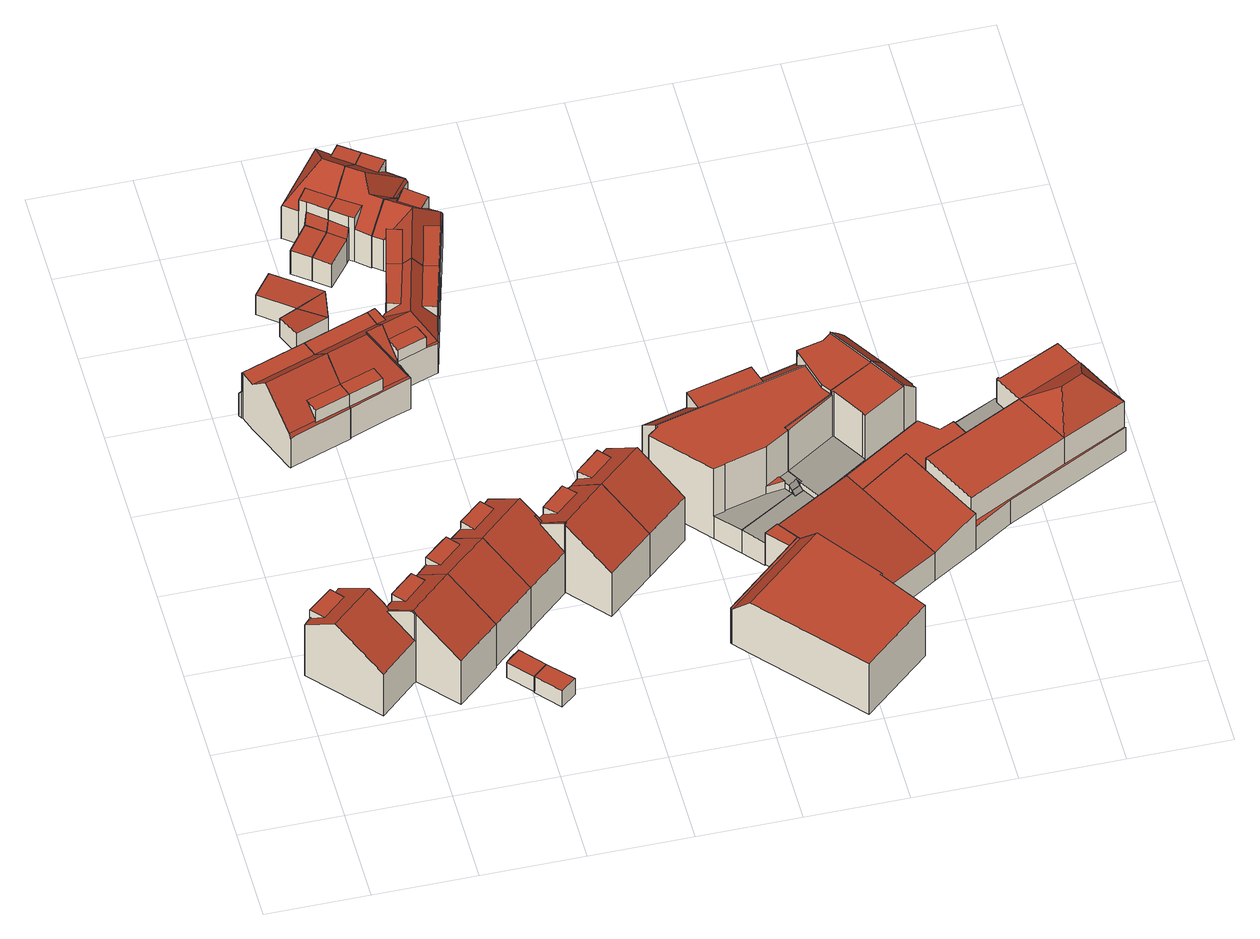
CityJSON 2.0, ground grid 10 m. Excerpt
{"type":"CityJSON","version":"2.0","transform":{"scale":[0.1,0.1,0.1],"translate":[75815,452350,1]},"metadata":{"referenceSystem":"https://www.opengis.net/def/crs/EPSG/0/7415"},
"CityObjects":{
"building1":{"type":"Building","attributes":{"Volume":346.5,"Dakoppervlakte":53.96,"Muuroppervlakte":210.13,"Vloeroppervlakte":46.07,"hoogte_Z_max_in_m_NAP":10.73,"GEB_DOEL":"woonfunctie","dateOfConstruction":"1982-01-01","measuredHeight":9.3},"geometry":[{"type":"Solid","lod":"2","boundaries":[[[[0,1,2,3,4,5,6,7,8,9,10,11,12,13]],[[14,15,16,17]],[[18,17,16,19]],[[20,21,22,23,24]],[[25,26,27,22,21,28,29,30,31]],[[30,32,33,15,14,34,31]],[[17,35,14]],[[36,18,19,33]],[[36,35,17,18]],[[10,9,36,33,32,11]],[[32,30,29,13,12,11]],[[27,26,25,4,3,2,1,0,13,29,28,37]],[[6,5,4,25,31,34,38,7]],[[19,16,15,33]],[[28,21,20]],[[22,27,23]],[[7,38,34,14,35,36,9,8]],[[28,20,24,23,27,37]]]],"semantics":{"surfaces":[{"type":"GroundSurface"},{"type":"RoofSurface"},{"type":"WallSurface"}],"values":[[0,1,1,1,1,1,2,2,2,2,2,2,2,2,2,2,2,2]]}}]},
"building2":{"type":"Building","attributes":{"Volume":369.84,"Dakoppervlakte":55.45,"Muuroppervlakte":208.21,"Vloeroppervlakte":47.31,"hoogte_Z_max_in_m_NAP":10.73,"GEB_DOEL":"woonfunctie","dateOfConstruction":"1982-01-01","measuredHeight":9.24},"geometry":[{"type":"Solid","lod":"2","boundaries":[[[[39,40,41,42,43,44,45,46,47]],[[48,49,50,51]],[[52,38,17,53,54,55,48,51]],[[56,57,53,17,18]],[[39,47,56,18]],[[47,46,57,56]],[[53,57,46,45,44,54]],[[40,17,38,41]],[[52,50,49,55]],[[54,44,43,42,41,38,52,55]],[[52,51,50]],[[48,55,49]],[[40,39,18,17]]]],"semantics":{"surfaces":[{"type":"GroundSurface"},{"type":"RoofSurface"},{"type":"WallSurface"}],"values":[[0,1,1,1,2,2,2,2,2,2,2,2,2]]}}]},
"building3":{"type":"Building","attributes":{"Volume":318.39,"Dakoppervlakte":66.04,"Muuroppervlakte":166.98,"Vloeroppervlakte":68.24,"hoogte_Z_max_in_m_NAP":9.68,"GEB_DOEL":"woonfunctie","dateOfConstruction":"1925-01-01","measuredHeight":7.85},"geometry":[{"type":"Solid","lod":"2","boundaries":[[[[58,59,60,61,62,63,64,65,66,67,68,69,70,71,72,73,74,75,76,77]],[[78,79,80,81,82,83,84]],[[83,85,86,84]],[[87,88,89,90]],[[91,90,89,92,93,94]],[[95,93,92,96]],[[97,98,95,96,99]],[[91,94,100,101,102,103,104]],[[89,64,63,62,61,78,99,96,92]],[[74,73,98,97,86]],[[95,98,73,72,71,70,69,100,94,93]],[[100,69,68,67,102,101]],[[103,102,67,66]],[[76,83,82,77]],[[86,85,75,74]],[[61,60,79,78]],[[80,79,60,59]],[[58,81,80,59]],[[81,58,77,82]],[[99,78,84,86,97]],[[104,87,90,91]],[[87,104,103,88]],[[89,88,103,66,65,64]],[[83,76,75,85]]]],"semantics":{"surfaces":[{"type":"GroundSurface"},{"type":"RoofSurface"},{"type":"WallSurface"}],"values":[[0,1,1,1,1,1,1,1,2,2,2,2,2,2,2,2,2,2,2,2,2,2,2,2]]}}]},
"building4":{"type":"Building","attributes":{"Volume":356.56,"Dakoppervlakte":55.03,"Muuroppervlakte":202.71,"Vloeroppervlakte":46.97,"hoogte_Z_max_in_m_NAP":10.73,"GEB_DOEL":"woonfunctie","dateOfConstruction":"1982-01-01","measuredHeight":9.01},"geometry":[{"type":"MultiSurface","lod":"2","boundaries":[[[105,106,107,108,109,110,111,112,113]],[[114,115,116,117,118]],[[119,54,53,120,121,122,114,118]],[[53,57,123,120]],[[123,57,113,112]],[[120,123,112,111,110,121]],[[121,110,109,106,54,119,124,122]],[[105,53,54,106]],[[117,119,118]],[[114,122,115]],[[124,119,117,116,115,122]],[[113,57,53,105]]],"semantics":{"surfaces":[{"type":"GroundSurface"},{"type":"RoofSurface"},{"type":"WallSurface"}],"values":[0,1,1,1,2,2,2,2,2,2,2,2]}}]},
"building5":{"type":"Building","attributes":{"Volume":11.53,"Dakoppervlakte":5.83,"Muuroppervlakte":19.7,"Vloeroppervlakte":5.83,"hoogte_Z_max_in_m_NAP":3.8,"GEB_DOEL":"onbekend","dateOfConstruction":"1982-01-01","measuredHeight":1.98},"geometry":[{"type":"MultiSurface","lod":"2","boundaries":[[[125,126,127,128,129]],[[130,131,132,133,134]],[[133,128,127,126,130]],[[126,125,131,130]],[[129,132,131,125]],[[128,133,132,129]]],"semantics":{"surfaces":[{"type":"GroundSurface"},{"type":"RoofSurface"},{"type":"WallSurface"}],"values":[0,1,2,2,2,2]}}]},
"building6":{"type":"Building","attributes":{"Volume":12.07,"Dakoppervlakte":5.83,"Muuroppervlakte":20.62,"Vloeroppervlakte":5.83,"hoogte_Z_max_in_m_NAP":3.8,"GEB_DOEL":"onbekend","dateOfConstruction":"1982-01-01","measuredHeight":2.07},"geometry":[{"type":"Solid","lod":"2","boundaries":[[[[135,136,137,138]],[[132,131,139,140]],[[135,138,139,131]],[[138,137,140,139]],[[132,140,137,136]],[[135,131,132,136]]]],"semantics":{"surfaces":[{"type":"GroundSurface"},{"type":"RoofSurface"},{"type":"WallSurface"}],"values":[[0,1,2,2,2,2]]}}]},
"building7":{"type":"Building","attributes":{"Volume":18.79,"Dakoppervlakte":7.2,"Muuroppervlakte":29.23,"Vloeroppervlakte":7.16,"hoogte_Z_max_in_m_NAP":4.82,"GEB_DOEL":"onbekend","dateOfConstruction":"1925-01-01","measuredHeight":2.75},"geometry":[{"type":"Solid","lod":"2","boundaries":[[[[141,142,143,144]],[[145,146,147,148]],[[144,145,148,141]],[[146,145,144,143]],[[147,146,143,142]],[[141,148,147,142]]]],"semantics":{"surfaces":[{"type":"GroundSurface"},{"type":"RoofSurface"},{"type":"WallSurface"}],"values":[[0,1,2,2,2,2]]}}]},
"building8":{"type":"Building","attributes":{"Volume":381.53,"Dakoppervlakte":59,"Muuroppervlakte":219.14,"Vloeroppervlakte":50.3,"hoogte_Z_max_in_m_NAP":10.95,"GEB_DOEL":"woonfunctie","dateOfConstruction":"1982-01-01","measuredHeight":9.18},"geometry":[{"type":"Solid","lod":"2","boundaries":[[[[149,150,151,152,153,154,155,156,157,158,159,160,161,162]],[[163,164,165,166]],[[167,163,166,168,169]],[[170,171,172,173]],[[172,171,174,121,120,175,176,177]],[[178,175,120,123,179,165,164,180]],[[152,151,176,175]],[[121,162,161,160,123,120]],[[160,159,179,123]],[[180,164,181,182,157,156,155,183]],[[157,182,167,169,168,179,159,158]],[[163,167,182,181]],[[155,154,184,178,180,183]],[[175,178,184,154,153,152]],[[168,166,165,179]],[[173,177,185,174,170]],[[177,176,151,150,149,162,121,174,185]],[[174,171,170]],[[172,177,173]],[[181,164,163]]]],"semantics":{"surfaces":[{"type":"GroundSurface"},{"type":"RoofSurface"},{"type":"WallSurface"}],"values":[[0,1,1,1,1,1,2,2,2,2,2,2,2,2,2,2,2,2,2,2]]}}]},
"building9":{"type":"Building","attributes":{"Volume":304.16,"Dakoppervlakte":66.1,"Muuroppervlakte":157.61,"Vloeroppervlakte":50.08,"hoogte_Z_max_in_m_NAP":9.68,"GEB_DOEL":"woonfunctie","dateOfConstruction":"1925-01-01","measuredHeight":7.76},"geometry":[{"type":"Solid","lod":"2","boundaries":[[[[186,187,188,189,190,191,192,193,194,195,196,197,198,199,200,201,202,203]],[[204,205,79,78,206]],[[89,88,207,208]],[[209,210,92,89,208,211,212]],[[213,214,99,96]],[[215,216,217,212,218,219]],[[212,211,220,103,102,221,218]],[[216,222,210,209,212,217]],[[215,223,224,216]],[[92,210,222,225,213,96]],[[225,222,216,224,226]],[[188,187,225,226]],[[186,213,225,187]],[[186,203,206,214,213]],[[218,221,102,195,194,193]],[[206,203,204]],[[203,202,205,204]],[[79,205,202,201]],[[206,78,99,214]],[[219,218,193,192]],[[224,223,215,219,192,191,190,189,188,226]],[[88,89,227,103]],[[99,78,200,199,198,197,196,195,102,103,227,89,92,96]],[[207,88,103,220]],[[208,207,220,211]],[[200,78,79,201]]]],"semantics":{"surfaces":[{"type":"GroundSurface"},{"type":"RoofSurface"},{"type":"WallSurface"}],"values":[[0,1,1,1,1,1,1,1,1,1,1,2,2,2,2,2,2,2,2,2,2,2,2,2,2,2]]}}]},
"building10":{"type":"Building","attributes":{"Volume":35.15,"Dakoppervlakte":12.79,"Muuroppervlakte":42.32,"Vloeroppervlakte":12.72,"hoogte_Z_max_in_m_NAP":4.82,"GEB_DOEL":"onbekend","dateOfConstruction":"1925-01-01","measuredHeight":2.89},"geometry":[{"type":"Solid","lod":"2","boundaries":[[[[228,229,230,231]],[[148,232,233,234]],[[228,231,232,148]],[[231,230,233,232]],[[230,229,234,233]],[[229,228,148,234]]]],"semantics":{"surfaces":[{"type":"GroundSurface"},{"type":"RoofSurface"},{"type":"WallSurface"}],"values":[[0,1,2,2,2,2]]}}]},
"building11":{"type":"Building","attributes":{"Volume":11.41,"Dakoppervlakte":4.28,"Muuroppervlakte":25.22,"Vloeroppervlakte":4.26,"hoogte_Z_max_in_m_NAP":4.82,"GEB_DOEL":"onbekend","dateOfConstruction":"1925-01-01","measuredHeight":2.78},"geometry":[{"type":"Solid","lod":"2","boundaries":[[[[235,236,237]],[[232,148,147]],[[236,148,232,237]],[[235,147,148,236]],[[235,237,232,147]]]],"semantics":{"surfaces":[{"type":"GroundSurface"},{"type":"RoofSurface"},{"type":"WallSurface"}],"values":[[0,1,2,2,2]]}}]},
"building12":{"type":"Building","attributes":{"Volume":268.9,"Dakoppervlakte":58.77,"Muuroppervlakte":161.96,"Vloeroppervlakte":47.43,"hoogte_Z_max_in_m_NAP":8.62,"GEB_DOEL":"woonfunctie","dateOfConstruction":"1925-01-01","measuredHeight":6.56},"geometry":[{"type":"Solid","lod":"2","boundaries":[[[[238,239,240,241,242,243,244,245,246,247,248,249,250,251,252,253,254]],[[255,256,214,213]],[[257,258,259,204,206,260]],[[261,226,262,263]],[[264,265,266,267,268]],[[269,270,271,272]],[[273,274,271,270,275,276]],[[275,267,266,277,278,279,276]],[[273,276,225,226,261,280]],[[280,281,282,283,273]],[[225,276,279,284,255,213]],[[273,283,285,286,274]],[[250,249,285,283]],[[226,225,213,238,254,253]],[[283,282,250]],[[213,214,206,239,238]],[[240,239,204,259,258,241]],[[206,204,239]],[[214,256,284,260,206]],[[258,257,279,278]],[[260,284,279,257]],[[255,284,256]],[[262,226,253,252,223]],[[250,282,281,223,252,251]],[[280,261,263,281]],[[267,287,268]],[[268,287,244,243,288,264]],[[265,264,288,277]],[[286,285,249,248,247,246,245,244,287,267,275,270]],[[278,277,288,243,242,241,258]],[[265,277,266]],[[286,270,269]],[[272,271,274]],[[286,269,272,274]],[[263,262,223,281]]]],"semantics":{"surfaces":[{"type":"GroundSurface"},{"type":"RoofSurface"},{"type":"WallSurface"}],"values":[[0,1,1,1,1,1,1,1,1,1,1,1,2,2,2,2,2,2,2,2,2,2,2,2,2,2,2,2,2,2,2,2,2,2,2]]}}]},
"building13":{"type":"Building","attributes":{"Volume":380.52,"Dakoppervlakte":58.62,"Muuroppervlakte":210.09,"Vloeroppervlakte":49.96,"hoogte_Z_max_in_m_NAP":10.95,"GEB_DOEL":"woonfunctie","dateOfConstruction":"1982-01-01","measuredHeight":9.03},"geometry":[{"type":"Solid","lod":"2","boundaries":[[[[289,290,291,292,293,294,295,296,297,298,299,300]],[[164,301,178,180]],[[302,303,304,305]],[[302,305,306,184,301,164,163,307,308,309,310]],[[311,307,163,167,169,312]],[[180,178,184,183]],[[183,164,180]],[[312,169,292,291]],[[292,169,167,293]],[[183,295,294,293,167,163,164]],[[306,313,310,309,308,300,299,298,297,296,295,183,184]],[[311,290,289,300,308,307]],[[301,184,178]],[[306,305,304]],[[302,310,303]],[[306,304,303,310,313]],[[311,312,291,290]]]],"semantics":{"surfaces":[{"type":"GroundSurface"},{"type":"RoofSurface"},{"type":"WallSurface"}],"values":[[0,1,1,1,1,2,2,2,2,2,2,2,2,2,2,2,2]]}}]},
"building14":{"type":"Building","attributes":{"Volume":235.17,"Dakoppervlakte":60.96,"Muuroppervlakte":150.92,"Vloeroppervlakte":43.41,"hoogte_Z_max_in_m_NAP":9.87,"GEB_DOEL":"woonfunctie","dateOfConstruction":"1925-01-01","measuredHeight":7.9},"geometry":[{"type":"Solid","lod":"2","boundaries":[[[[314,315,316,317,318,319,320,321,322,323,324,325,326,327,328,329,330,331]],[[332,333,334,335]],[[336,337,332,335,338,339]],[[340,341,339,338,342]],[[339,341,343,344,345]],[[336,345,346,347,348,337]],[[336,339,345]],[[349,350,351,352]],[[348,347,353,354,355]],[[356,357,352,358]],[[344,343,341,331,330,329]],[[346,345,344,329,328,327]],[[348,320,319,318,332,337]],[[314,331,341,340]],[[342,334,333,359]],[[359,316,315,314,340,342]],[[334,342,338,335]],[[333,332,318,317,316,359]],[[351,323,322,352]],[[349,325,324,350]],[[353,346,327,326,356,354]],[[321,320,348,355,358]],[[349,357,356,326,325]],[[322,321,358,352]],[[355,354,356,358]],[[349,352,357]],[[347,346,353]],[[350,324,323,351]]]],"semantics":{"surfaces":[{"type":"GroundSurface"},{"type":"RoofSurface"},{"type":"WallSurface"}],"values":[[0,1,1,1,1,1,1,1,1,1,2,2,2,2,2,2,2,2,2,2,2,2,2,2,2,2,2,2]]}}]},
"building15":{"type":"Building","attributes":{"Volume":224.63,"Dakoppervlakte":56.53,"Muuroppervlakte":152.32,"Vloeroppervlakte":41.63,"hoogte_Z_max_in_m_NAP":9.84,"GEB_DOEL":"woonfunctie","dateOfConstruction":"1925-01-01","measuredHeight":7.81},"geometry":[{"type":"Solid","lod":"2","boundaries":[[[[360,361,362,363,364,365,366,367,368,369,323,322,321,320,319,318,317,316,370,371]],[[333,332,372,373]],[[337,374,375,376,372,332]],[[376,375,377,378]],[[379,374,337,348,380,381,382,383]],[[384,379,383,385]],[[386,384,385]],[[384,386,387,388,377,375]],[[374,379,384,375]],[[389,390,352,351]],[[380,348,355,391,392]],[[393,358,352,390]],[[362,361,387,386]],[[387,361,360,388]],[[319,320,348,337,332,318]],[[381,366,365,382]],[[364,363,362,386,385,383,382,365]],[[359,333,373,378]],[[388,360,371,370,316,359,378,377]],[[376,378,373,372]],[[359,316,317,318,332,333]],[[369,368,390,389]],[[351,352,322,323]],[[348,320,321,358,355]],[[366,381,392,391,393,367]],[[368,367,393,390]],[[358,321,322,352]],[[393,391,355,358]],[[381,380,392]],[[369,389,351,323]]]],"semantics":{"surfaces":[{"type":"GroundSurface"},{"type":"RoofSurface"},{"type":"WallSurface"}],"values":[[0,1,1,1,1,1,1,1,1,1,1,1,2,2,2,2,2,2,2,2,2,2,2,2,2,2,2,2,2,2]]}}]},
"building16":{"type":"Building","attributes":{"Volume":257.36,"Dakoppervlakte":58.6,"Muuroppervlakte":150.28,"Vloeroppervlakte":45.97,"hoogte_Z_max_in_m_NAP":8.62,"GEB_DOEL":"woonfunctie","dateOfConstruction":"1925-01-01","measuredHeight":6.55},"geometry":[{"type":"Solid","lod":"2","boundaries":[[[[394,395,396,397,398,249,248,247,246,245,244,399,400,401,402,403,404,405]],[[406,387,386]],[[407,408,409,410]],[[411,268,267,412]],[[413,414,270,269]],[[415,275,270,414,416,417]],[[418,419,412,267,275,415]],[[420,406,386,385,421]],[[383,382,418,415]],[[422,417,423,424]],[[415,417,422,409,408,421,385,383]],[[286,285,425,423,417,416]],[[418,400,399,419]],[[285,249,398,425]],[[423,425,398,397,396,395,394,406,420,424]],[[382,383,385,386,404,403,402,401]],[[382,401,400,418]],[[405,404,386,387]],[[406,394,405,387]],[[407,410,424,420]],[[407,420,421,408]],[[411,419,287,268]],[[268,287,267]],[[287,419,399,244]],[[412,419,411]],[[269,270,286]],[[287,244,245,246,247,248,249,285,286,270,275,267]],[[416,414,413]],[[413,269,286,416]],[[422,424,410,409]]]],"semantics":{"surfaces":[{"type":"GroundSurface"},{"type":"RoofSurface"},{"type":"WallSurface"}],"values":[[0,1,1,1,1,1,1,1,1,1,1,1,2,2,2,2,2,2,2,2,2,2,2,2,2,2,2,2,2,2]]}}]},
"building17":{"type":"Building","attributes":{"Volume":366.2,"Dakoppervlakte":56.21,"Muuroppervlakte":205.09,"Vloeroppervlakte":47.95,"hoogte_Z_max_in_m_NAP":10.95,"GEB_DOEL":"woonfunctie","dateOfConstruction":"1982-01-01","measuredHeight":9.05},"geometry":[{"type":"Solid","lod":"2","boundaries":[[[[290,289,300,426,427,428,429,430,431]],[[307,311,432,433]],[[434,435,436,437]],[[437,438,308,307,433,439,440,441,434]],[[289,290,311,307]],[[431,432,311,290]],[[438,436,435,441]],[[441,440,428,427,426,300,308,438]],[[308,300,289,307]],[[436,438,437]],[[435,434,441]],[[432,431,430,433]],[[433,430,429,428,440,439]]]],"semantics":{"surfaces":[{"type":"GroundSurface"},{"type":"RoofSurface"},{"type":"WallSurface"}],"values":[[0,1,1,1,2,2,2,2,2,2,2,2,2]]}}]},
"building18":{"type":"Building","attributes":{"Volume":983.61,"Dakoppervlakte":160.14,"Muuroppervlakte":310.12,"Vloeroppervlakte":150.74,"hoogte_Z_max_in_m_NAP":8.43,"GEB_DOEL":"winkelfunctie","dateOfConstruction":"1900-01-01","measuredHeight":6.72},"geometry":[{"type":"Solid","lod":"2","boundaries":[[[[442,443,444,445,446,447,448,449,450,451,452]],[[453,454,455,456,457,458]],[[459,460,461,462,463]],[[460,455,454,461]],[[450,449,461,454]],[[460,445,444,443,456,455]],[[442,457,456,443]],[[457,442,452,458]],[[458,452,451,453]],[[453,451,450,454]],[[459,446,445,460]],[[459,463,462,448,447,446]],[[462,461,449,448]]]],"semantics":{"surfaces":[{"type":"GroundSurface"},{"type":"RoofSurface"},{"type":"WallSurface"}],"values":[[0,1,1,1,2,2,2,2,2,2,2,2,2]]}}]},
"building19":{"type":"Building","attributes":{"Volume":1560.84,"Dakoppervlakte":183.57,"Muuroppervlakte":545.33,"Vloeroppervlakte":187.81,"hoogte_Z_max_in_m_NAP":11.87,"GEB_DOEL":"winkelfunctie","dateOfConstruction":"1982-01-01","measuredHeight":9.89},"geometry":[{"type":"MultiSurface","lod":"2","boundaries":[[[464,465,466,467,468,469,470,471,472,473,474,475,476,477,478,479,480,481,482,483,484,485,486]],[[487,488,489,490,491,492,493,494]],[[495,496,497,498,499,500,501]],[[497,496,502,503]],[[504,505,506,507,508]],[[509,510,511,512,513,514,515,516,517,518,519,520]],[[521,522,523]],[[524,525,526,527,528,529,530]],[[531,532,533,534]],[[532,535,536,537,538,539,540,541,542,533]],[[543,544,545,546,547,548]],[[549,550,551,552,553]],[[554,555,556,557]],[[558,559,560,561]],[[518,529,464,486,494,519]],[[512,511,500,481,480]],[[480,479,513,512]],[[486,485,487,494]],[[485,484,488,487]],[[483,482,499,498,503]],[[482,481,500,499]],[[503,502,488,484,483]],[[497,503,498]],[[523,495,501,521]],[[495,490,489,496]],[[496,489,488,502]],[[490,495,523,522,491]],[[494,493,520,519]],[[520,493,492,509]],[[492,491,522,510,509]],[[522,521,501,500,511,510]],[[467,466,527,526]],[[466,465,464,529,527]],[[516,537,536,525,524]],[[531,534,542,535]],[[542,541,557,471,470,469,468,525,536,535]],[[531,535,532]],[[534,533,542]],[[546,545,513,479,478]],[[477,561,549,553,546,478]],[[473,504,551,550,560,474]],[[556,505,504,473,472]],[[557,556,472,471]],[[505,556,555,506]],[[547,552,551,504,508]],[[477,476,558,561]],[[475,559,558,476]],[[560,559,475,474]],[[549,561,560,550]],[[508,507,548,547]],[[552,547,546,553]],[[557,541,540,554]],[[540,539,543,548,507,506,555,554]],[[516,524,530,517]],[[517,530,529,518]],[[538,537,516,515]],[[544,514,513,545]],[[515,514,544,543,539,538]],[[467,526,525,468]]],"semantics":{"surfaces":[{"type":"GroundSurface"},{"type":"OuterFloorSurface"},{"type":"RoofSurface"},{"type":"WallSurface"}],"values":[0,1,1,1,1,2,2,2,2,2,2,2,2,2,3,3,3,3,3,3,3,3,3,3,3,3,3,3,3,3,3,3,3,3,3,3,3,3,3,3,3,3,3,3,3,3,3,3,3,3,3,3,3,3,3,3,3,3,3]}}]},
"building20":{"type":"Building","attributes":{"Volume":437.84,"Dakoppervlakte":34.02,"Muuroppervlakte":359.14,"Vloeroppervlakte":74.13,"hoogte_Z_max_in_m_NAP":11.87,"GEB_DOEL":"winkelfunctie,woonfunctie","dateOfConstruction":"1982-01-01","measuredHeight":9.85},"geometry":[{"type":"Solid","lod":"2","boundaries":[[[[485,484,483,482,481,480,479,478,477,476,562,563,564,565,566,567,568,569]],[[500,499,498,570,571,572,573,574]],[[488,487,575,576,577,578]],[[503,502,578,579,580]],[[581,582,583,546,545,584,585]],[[511,586,513,512]],[[553,587,588,589,590,549]],[[591,558,561,592]],[[571,570,576,568,567]],[[499,500,481,482]],[[498,499,482,483,503]],[[484,485,487,488]],[[485,569,575,487]],[[576,575,569,568]],[[484,488,502,503,483]],[[577,580,579,578]],[[488,578,502]],[[567,566,583,582,571]],[[546,478,479,513,545]],[[513,479,480,512]],[[480,481,500,511,512]],[[545,513,586,584]],[[553,549,561,477,478,546]],[[587,583,566,565,588]],[[588,565,564,589]],[[564,563,592,590,589]],[[562,591,592,563]],[[591,562,476,558]],[[558,476,477,561]],[[561,549,590,592]],[[553,546,583,587]],[[574,573,585,584,586]],[[585,573,572,581]],[[581,572,571,582]],[[574,586,511,500]],[[503,580,577,576,570,498]]]],"semantics":{"surfaces":[{"type":"GroundSurface"},{"type":"OuterFloorSurface"},{"type":"RoofSurface"},{"type":"WallSurface"}],"values":[[0,1,1,1,2,2,2,2,3,3,3,3,3,3,3,3,3,3,3,3,3,3,3,3,3,3,3,3,3,3,3,3,3,3,3,3]]}}]},
"building21":{"type":"Building","attributes":{"Volume":1777.27,"Dakoppervlakte":355.61,"Muuroppervlakte":499.32,"Vloeroppervlakte":355.18,"hoogte_Z_max_in_m_NAP":11.22,"GEB_DOEL":"winkelfunctie - woonfunctie","dateOfConstruction":"1925-01-01","measuredHeight":9.16},"geometry":[{"type":"Solid","lod":"2","boundaries":[[[[593,594,595,596,597,598,599,600,601,602,603,604,605,606,607,608,609,610,611,612,613,614]],[[615,616,617,618,619,620,621]],[[622,623,624,625,626,627]],[[628,627,626,629,630,631]],[[463,462,632,633]],[[634,635,636,637,638]],[[639,640,641,642,638,637]],[[638,643,644,645]],[[634,638,645]],[[645,646,635,634]],[[646,636,635]],[[647,648,649,650,651,652]],[[653,654,655,656,657,622,627,658,659]],[[629,626,605,604,648]],[[610,623,622,611]],[[625,606,605,626]],[[608,463,633,609]],[[608,607,624,462,463]],[[633,632,623,610,609]],[[624,607,606,625]],[[462,624,623,632]],[[646,601,600,599,598,639,637,636]],[[597,640,639,598]],[[640,597,596,619,641]],[[646,651,601]],[[603,649,648,604]],[[649,603,602,650]],[[645,644,630,647,652]],[[646,645,652,651]],[[593,614,655,654,615]],[[614,613,656,655]],[[611,622,657,656,613,612]],[[619,596,595,620]],[[615,621,620,595,594,593]],[[653,616,615,654]],[[619,618,642,641]],[[642,618,617,638]],[[617,616,653,659,631,643,638]],[[659,658,628,631]],[[648,647,630,629]],[[628,658,627]],[[643,631,630,644]],[[651,650,602,601]]]],"semantics":{"surfaces":[{"type":"GroundSurface"},{"type":"OuterFloorSurface"},{"type":"RoofSurface"},{"type":"WallSurface"}],"values":[[0,1,2,2,2,2,2,2,2,2,2,2,2,3,3,3,3,3,3,3,3,3,3,3,3,3,3,3,3,3,3,3,3,3,3,3,3,3,3,3,3,3,3]]}}]}
},
"vertices":[
[12,182,4],[30,197,4],[36,202,4],[40,205,4],[46,211,4],[68,185,4],[77,176,4],[79,173,4],[99,146,4],[101,143,4],[100,143,4],[63,110,4],[28,150,4],[6,175,4],[82,168,79],[80,166,79],[98,145,97],[99,146,97],[101,143,95],[100,143,95],[12,182,82],[23,170,82],[46,190,82],[36,202,82],[30,197,82],[46,211,71],[40,205,71],[36,202,71],[12,182,71],[6,175,71],[28,150,93],[68,185,93],[63,110,59],[100,143,59],[79,173,83],[99,146,61],[101,143,59],[30,197,71],[79,173,75],
[101,143,5],[99,146,5],[79,173,5],[88,181,5],[111,201,5],[118,207,5],[140,182,5],[175,142,5],[134,106,5],[121,190,85],[111,201,85],[88,181,85],[98,169,85],[88,181,75],[140,182,97],[118,207,75],[111,201,75],[134,106,63],[175,142,63],
[44,500,8],[87,514,8],[88,515,8],[88,513,8],[94,497,8],[101,479,8],[108,458,8],[113,445,8],[113,444,8],[114,443,8],[57,423,8],[53,421,8],[52,423,8],[39,457,8],[31,475,8],[26,490,8],[25,491,8],[23,495,8],[25,495,8],[43,502,8],[88,513,45],[88,515,43],[87,514,43],[44,500,41],[43,502,38],[25,495,37],[26,491,44],[23,495,37],[25,491,44],[79,432,66],[113,444,66],[108,458,66],[74,446,66],[79,433,52],[101,479,87],[39,457,87],[52,423,52],[31,475,68],[94,497,68],[25,491,68],[26,490,68],[88,513,68],[53,421,47],[57,423,47],[114,443,48],[113,444,50],[79,432,50],
[140,182,7],[118,207,7],[128,217,7],[147,233,7],[152,237,7],[158,243,7],[181,217,7],[216,178,7],[175,142,7],[162,225,85],[152,237,85],[147,233,85],[128,217,85],[139,205,85],[128,217,75],[181,217,97],[158,243,75],[152,237,75],[216,178,63],[147,233,75],
[201,103,8],[181,126,8],[186,131,8],[195,138,8],[215,115,8],[181,126,28],[201,103,28],[215,115,28],[195,138,28],[186,131,28],
[201,103,7],[215,115,7],[236,92,7],[221,80,7],[221,80,28],[236,92,28],
[99,585,11],[123,565,11],[91,553,11],[81,577,11],[81,577,35],[91,553,38],[123,565,38],[99,585,35],
[169,252,8],[192,272,8],[202,282,8],[225,256,8],[235,245,8],[237,243,8],[235,242,8],[258,216,8],[258,215,8],[256,214,8],[256,213,8],[216,178,8],[181,217,8],[158,243,8],[258,216,100],[240,236,82],[238,235,82],[256,214,100],[258,215,99],[256,213,99],[256,214,99],[169,252,85],[179,240,85],[202,260,85],[192,272,85],[169,252,75],[225,256,97],[202,282,75],[192,272,75],[237,243,86],[256,213,63],[235,242,86],[258,216,64],[258,215,63],[235,242,77],[237,243,77],[188,269,75],
[157,520,9],[160,511,9],[163,501,9],[168,487,9],[168,486,9],[168,485,9],[170,480,9],[175,465,9],[154,458,9],[114,443,9],[113,444,9],[108,458,9],[101,479,9],[94,497,9],[88,513,9],[88,515,9],[90,516,9],[152,536,9],[152,536,46],[90,516,43],[152,536,47],[147,456,66],[142,470,66],[160,477,66],[141,493,87],[147,457,52],[173,466,52],[157,520,68],[152,536,68],[168,485,48],[166,486,52],[169,480,52],[175,465,50],[170,480,49],[147,456,50],[154,458,49],[144,506,76],[168,486,51],[168,487,52],[160,511,76],[163,501,66],[113,445,52],
[99,585,9],[67,610,9],[84,630,9],[128,597,9],[128,597,38],[84,630,38],[67,610,35],
[123,565,10],[99,585,10],[128,597,10],
[157,520,11],[152,536,11],[153,537,11],[168,542,11],[171,543,11],[172,543,11],[183,590,11],[197,586,11],[205,584,11],[215,581,11],[229,578,11],[230,577,11],[209,500,11],[197,496,11],[168,486,11],[163,501,11],[160,511,11],[166,523,68],[160,539,68],[167,541,47],[168,542,47],[153,537,46],[160,539,47],[191,511,66],[168,486,66],[197,496,66],[172,543,68],[171,543,68],[184,539,68],[197,586,68],[183,590,68],[229,578,66],[215,581,66],[202,533,66],[216,530,66],[209,501,52],[216,530,52],[205,584,76],[189,521,76],[171,543,55],[168,542,52],[167,541,52],[197,497,52],[197,496,51],[209,500,50],[209,500,51],[160,539,52],[230,577,49],[229,578,52],[183,590,55],[172,543,56],
[300,253,9],[335,214,9],[290,175,9],[256,214,9],[258,215,9],[258,216,9],[235,242,9],[237,243,9],[245,250,9],[268,271,9],[273,275,9],[278,278,9],[241,238,82],[279,259,87],[268,271,87],[245,250,87],[256,239,87],[245,250,77],[300,253,100],[278,278,77],[273,275,77],[268,271,77],[335,214,66],[290,175,66],[264,267,77],
[159,756,10],[175,743,10],[194,729,10],[194,728,10],[185,716,10],[171,697,10],[158,679,10],[148,667,10],[146,664,10],[126,637,10],[109,650,10],[129,677,10],[131,680,10],[125,684,10],[112,694,10],[111,694,10],[156,753,10],[158,756,10],[185,716,66],[194,729,66],[175,743,66],[166,731,66],[153,710,89],[171,697,88],[174,742,52],[158,755,53],[159,756,49],[158,756,51],[175,743,49],[156,753,51],[111,694,52],[112,694,54],[125,684,54],[134,697,68],[158,679,68],[129,677,41],[109,650,41],[126,637,41],[146,664,41],[125,684,68],[131,680,68],[148,667,68],[131,680,55],[129,677,42],[148,667,54],[194,729,49],
[230,701,10],[215,682,10],[215,681,10],[214,680,10],[198,660,10],[182,640,10],[169,651,10],[164,654,10],[162,651,10],[141,625,10],[213,715,10],[229,702,10],[203,702,66],[213,715,66],[187,685,88],[228,702,51],[212,714,52],[229,702,49],[213,715,49],[186,669,76],[179,664,68],[169,651,53],[182,640,52],[198,660,76],[212,681,52],[214,680,52],[215,681,49],[215,682,49],[230,701,47],[141,625,41],[162,651,41],[164,654,68],[169,651,68],[164,654,53],
[216,682,11],[221,678,11],[240,662,11],[251,655,11],[251,654,11],[193,631,11],[191,633,11],[182,640,11],[198,660,11],[214,680,11],[215,681,11],[215,682,11],[216,682,46],[221,678,66],[211,664,66],[230,650,66],[240,662,66],[193,631,68],[207,627,68],[242,625,66],[227,629,66],[221,644,76],[242,625,52],[249,654,52],[191,633,52],[193,631,54],[221,678,46],[220,675,52],[239,661,52],[251,655,49],[240,662,48],[251,654,48],
[285,285,9],[309,306,9],[320,315,9],[333,299,9],[342,289,9],[376,250,9],[376,250,66],[342,289,100],[319,294,87],[309,306,87],[285,285,87],[296,274,87],[285,285,77],[333,299,91],[320,315,77],[309,306,77],
[553,63,7],[487,5,7],[401,103,7],[388,118,7],[387,120,7],[457,182,7],[466,190,7],[468,188,7],[480,172,7],[525,110,7],[523,109,7],[525,110,74],[480,172,74],[401,103,74],[487,5,74],[553,63,74],[523,109,74],[387,120,53],[388,118,53],[468,188,53],[466,190,53],[457,182,53],
[355,299,10],[350,304,10],[336,320,10],[346,329,10],[357,332,10],[401,344,10],[465,360,10],[512,373,10],[525,376,10],[551,383,10],[557,384,10],[560,385,10],[586,344,10],[583,343,10],[569,334,10],[526,309,10],[476,279,10],[478,275,10],[487,260,10],[485,260,10],[477,255,10],[422,222,10],[402,245,10],[422,222,40],[477,255,40],[475,258,40],[472,262,40],[454,260,40],[413,249,40],[413,248,40],[402,245,40],[472,262,48],[475,258,48],[483,264,48],[485,260,48],[487,260,48],[478,275,48],[468,269,48],[477,255,44],[485,260,43],[551,383,47],[525,376,47],[527,369,47],[534,370,47],[542,377,47],[413,249,102],[454,260,102],[478,275,102],[476,279,102],[526,309,102],[520,318,102],[512,348,102],[364,309,102],[365,307,102],[355,299,102],[402,245,102],[413,248,102],[468,269,50],[454,260,50],[472,262,50],[364,309,40],[357,332,40],[346,329,40],[336,320,40],[350,304,40],[355,299,40],[365,307,40],[401,344,100],[407,323,100],[471,340,100],[465,360,100],[401,344,80],[357,332,80],[364,309,103],[512,348,103],[508,364,87],[514,365,87],[512,373,80],[465,360,80],[508,364,107],[520,318,107],[526,309,107],[569,334,107],[542,377,107],[534,370,107],[583,343,93],[557,384,93],[551,383,98],[542,377,109],[569,334,109],[514,365,41],[527,369,41],[525,376,41],[512,373,41],[586,344,41],[560,385,41],[557,384,41],[583,343,41],
[603,317,10],[602,312,10],[601,310,10],[604,306,10],[591,298,10],[549,272,10],[498,239,10],[439,202,10],[498,239,48],[549,272,48],[547,276,48],[528,307,48],[527,307,48],[439,202,40],[498,239,40],[488,256,40],[479,251,40],[479,251,39],[488,256,39],[547,276,107],[549,272,107],[591,298,107],[527,307,107],[528,307,107],[527,307,102],[591,298,109],[604,306,94],[601,310,94],[602,312,93],[603,317,41],[602,312,41],
[637,298,11],[639,300,11],[681,320,11],[683,316,11],[684,315,11],[745,344,11],[758,317,11],[759,316,11],[786,261,11],[787,260,11],[665,198,11],[627,174,11],[583,147,11],[525,110,11],[466,190,11],[457,182,11],[439,202,11],[452,210,11],[528,258,11],[604,306,11],[606,307,11],[623,292,11],[637,298,45],[653,264,45],[695,286,45],[681,315,45],[683,316,45],[681,320,45],[639,300,45],[528,258,47],[452,210,51],[466,190,51],[525,110,50],[583,147,47],[538,238,47],[584,260,60],[627,174,60],[624,179,60],[596,236,60],[452,210,53],[439,202,53],[730,269,102],[752,280,102],[759,316,76],[758,317,76],[695,286,76],[745,344,76],[684,315,76],[683,316,76],[681,315,76],[596,236,76],[624,179,76],[723,230,76],[786,261,76],[624,179,42],[627,174,42],[665,198,42],[787,260,42],[786,261,42],[723,230,42],[653,264,49],[637,298,49],[623,292,48],[606,307,48],[604,306,48],[584,260,48],[596,236,48]
]}
